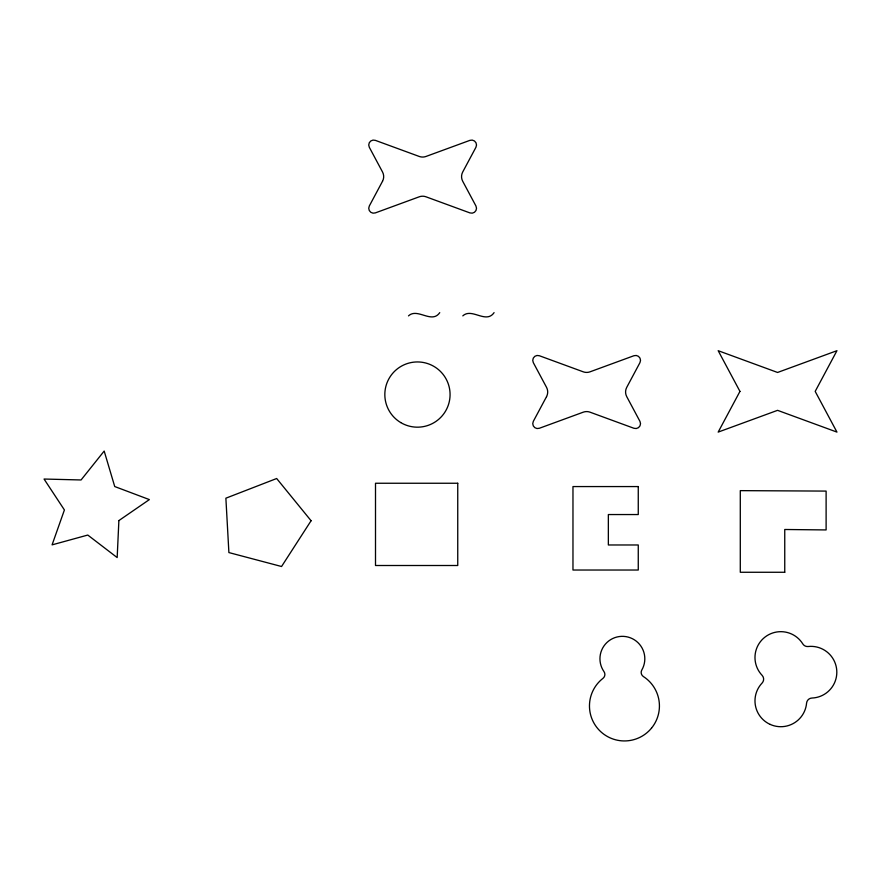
<?xml version="1.0" encoding="UTF-8"?>
<svg xmlns="http://www.w3.org/2000/svg" width="881" height="881" viewBox="0 0 881 881"><rect width="100%" height="100%" fill="white"/><g stroke="black" fill="none" stroke-linecap="round" stroke-linejoin="round"><path stroke-width="1.32" d="M439.751 312.645C431.712 324.307 417.506 307.425 408.487 315.883M494.076 312.645C486.037 324.307 471.831 307.425 462.811 315.883M118.88 520.583L117.173 557.574L87.781 535.053L52.078 544.865L64.412 509.956L44.05 479.033L81.063 479.969L104.178 451.05L114.728 486.543L149.374 499.593L118.88 520.583M382.53 181.255L369.315 205.978A4.912 4.912 0 0 0 375.328 212.905L419.246 196.804A9.812 9.812 0 0 1 425.997 196.804L469.925 212.905A4.912 4.912 0 0 0 475.938 205.978L462.712 181.255A9.812 9.812 0 0 1 462.712 172.004L475.938 147.281A4.912 4.912 0 0 0 469.925 140.354L425.997 156.455A9.812 9.812 0 0 1 419.246 156.455L375.328 140.354A4.912 4.912 0 0 0 369.315 147.281L382.53 172.004A9.812 9.812 0 0 1 382.53 181.255M546.55 396.626L533.324 421.349A4.912 4.912 0 0 0 539.337 428.276L583.266 412.176A9.812 9.812 0 0 1 590.017 412.176L633.935 428.276A4.912 4.912 0 0 0 639.947 421.349L626.732 396.626A9.812 9.812 0 0 1 626.732 387.376L639.947 362.653A4.912 4.912 0 0 0 633.935 355.726L590.017 371.826A9.812 9.812 0 0 1 583.266 371.826L539.337 355.726A4.912 4.912 0 0 0 533.324 362.653L546.55 387.376A9.812 9.812 0 0 1 546.55 396.626M739.952 391.395L718.18 432.097L777.571 410.337L836.95 432.097L815.189 391.395L836.95 350.693L777.571 372.465L718.18 350.693L739.952 391.395M311.081 520.737L281.557 566.505L228.895 552.574L225.877 498.194L276.667 478.515L311.081 520.737M457.746 483.251L375.504 483.251L375.504 565.503L457.746 565.503L457.746 483.251M638.262 486.565L572.969 486.565L572.969 570.029L638.262 570.029L638.262 544.976L608.353 544.976L608.353 514.548L638.262 514.548L638.262 486.565M784.751 572.265L740.293 572.265L740.293 490.64L826.114 491.091L826.114 529.933L784.751 529.492L784.751 572.265M400.69 422.55A32.63 32.63 0 0 0 450.07 395.073A32.63 32.63 0 0 0 401.582 366.055A32.63 32.63 0 0 0 400.69 422.55M651.533 728.102A34.987 34.987 0 0 0 643.405 676.564A4.912 4.912 0 0 1 641.82 669.989A22.443 22.443 0 0 0 636.291 641.17A22.443 22.443 0 0 0 606.976 642.458A22.443 22.443 0 0 0 604.003 671.641A4.912 4.912 0 0 1 602.989 678.337A34.987 34.987 0 0 0 599.41 730.393A34.987 34.987 0 0 0 651.533 728.102M770.181 724.413A25.846 25.846 0 0 0 806.578 703.137A5.594 5.594 0 0 1 811.941 698.038A25.846 25.846 0 0 0 836.752 670.32A25.846 25.846 0 0 0 808.163 646.511A5.594 5.594 0 0 1 802.8 643.901A25.846 25.846 0 0 0 765.027 637.062A25.846 25.846 0 0 0 762.098 675.331A5.594 5.594 0 0 1 762.098 683.05A25.846 25.846 0 0 0 770.181 724.413"/></g></svg>
